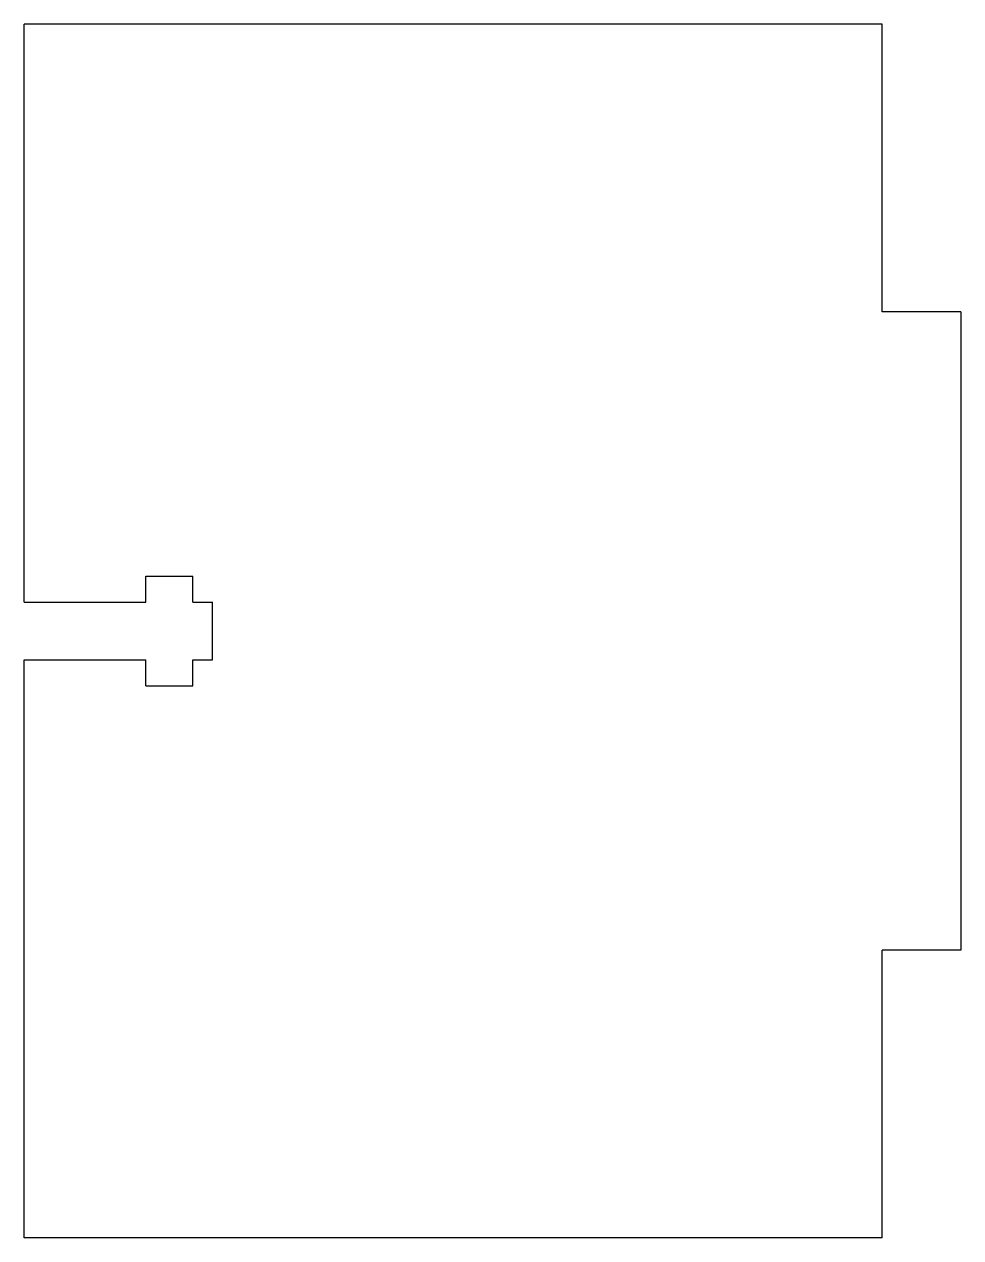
# Model space of a CAD drawing. Extents: x -20.8 to 15, y -27.4 to 18.9.
import ezdxf

# ---------------------------------------------------------------- set-up
doc = ezdxf.new("R2010")
doc.units = 0
doc.layers.add('VISIBLE', color=7, linetype='CONTINUOUS')

msp = doc.modelspace()

# ---------------------------------------------------------------- linework, layer by layer
at = {"layer": 'VISIBLE'}
for p, q in [((-20.8, -3.15), (-20.8, 18.95)), ((12, 18.95), (-20.8, 18.95)), ((12, 7.95), (12, 18.95)), ((15, 7.95), (12, 7.95)), ((15, 7.95), (15, -16.45)), ((-16.15, -3.15), (-16.15, -2.15)), ((-16.15, -2.15), (-14.35, -2.15)), ((-14.35, -3.15), (-14.35, -2.15)), ((-20.8, -3.15), (-16.15, -3.15)), ((-14.35, -3.15), (-13.6, -3.15)), ((-13.6, -5.35), (-13.6, -3.15)), ((-20.8, -5.35), (-16.15, -5.35)), ((-20.8, -27.45), (-20.8, -5.35)), ((-16.15, -6.35), (-16.15, -5.35)), ((-14.35, -5.35), (-13.6, -5.35)), ((-14.35, -6.35), (-14.35, -5.35)), ((-16.15, -6.35), (-14.35, -6.35)), ((12, -27.45), (12, -16.45)), ((15, -16.45), (12, -16.45)), ((12, -27.45), (-20.8, -27.45))]:
    msp.add_line(p, q, dxfattribs=at)

doc.saveas('drawing.dxf')
